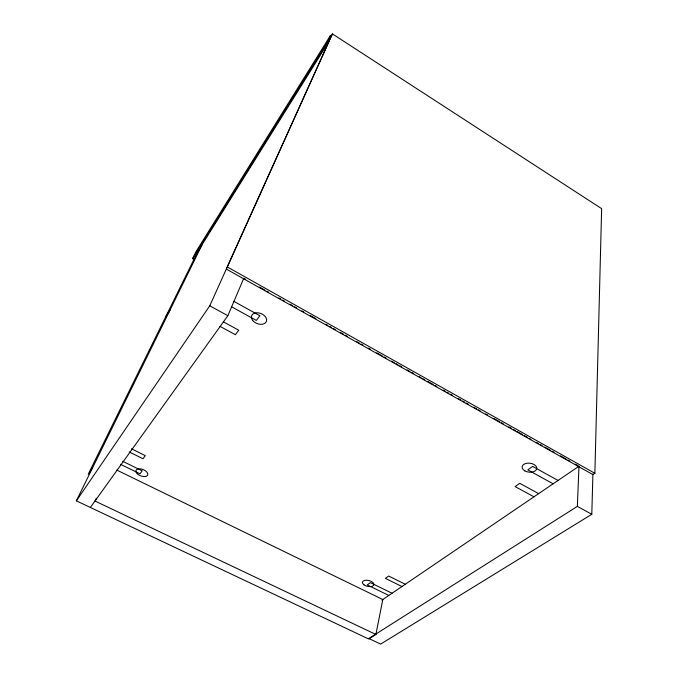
<?xml version="1.0" encoding="UTF-8"?>
<svg xmlns="http://www.w3.org/2000/svg" width="678" height="678" viewBox="0 0 678 678"><rect width="100%" height="100%" fill="white"/><g stroke="black" fill="none" stroke-linecap="round" stroke-linejoin="round"><path stroke-width="1.02" d="M332.406 33.9L226.291 269.064L592.894 474.592L594.869 473.295L601.64 208.654L332.406 33.9L209.765 305.795L76.36 500.839L368.722 639.007L375.892 634.464L382.807 599.538L116.709 470.04M578.978 466.295L577.351 506.39L368.824 638.506L380.646 644.1L591.801 514.297L592.903 474.066M90.377 507.466L227.859 315.702L243.614 278.683M96.327 498.22L94.988 501.034L375.892 634.464M76.36 500.839L202.247 244.411L328.135 42.689M192.594 258.649L196.196 251.343L330.567 35.307L327.44 42.239L192.594 258.649L194.442 259.674M201.841 245.233L197.383 252.377L165.737 316.694L170.237 309.617M169.78 310.558L165.279 317.626L88.174 474.329L92.589 467.769M381.892 600.14L578.978 466.235M122.701 461.286L142.219 470.854L139.973 473.82L120.531 464.32M392.037 593.25L370.383 582.639L367.222 584.902L388.808 595.445M129.193 451.938L142.982 458.743L145.295 455.633L131.447 448.785M401.927 586.529L385.367 578.359L388.664 576.029L405.283 584.25M223.274 321.787L238.724 330.203L235.376 334.703L220.003 326.355M538.671 493.626L519.763 483.321L515.127 486.601L533.959 496.821M577.351 506.39L591.801 514.297M209.765 305.795L227.859 315.702M231.461 306.727L256.335 320.423L259.894 315.736L233.961 301.413M553.129 483.804L527.806 469.862L532.628 466.413L558.053 480.456M227.605 267.107L594.869 473.295M243.792 278.26L245.639 279.302M259.488 287.065L265.03 290.176M266.878 291.209L268.725 292.243M278.878 297.939L280.726 298.973M282.573 300.015L284.421 301.049M289.964 304.151L292.735 305.71M294.583 306.744L296.43 307.778M301.964 310.888L303.812 311.922M310.278 315.55L315.821 318.652M325.974 324.347L327.821 325.389M329.669 326.423L331.517 327.457M333.364 328.491L335.212 329.525M340.746 332.635L343.517 334.186M345.365 335.229L347.212 336.263M356.45 341.441L359.213 342.992M361.06 344.026L362.908 345.06M368.451 348.17L370.298 349.204M376.756 352.831L382.299 355.942M384.146 356.975L385.994 358.009M391.537 361.12L394.308 362.671M396.155 363.705L397.994 364.739M399.842 365.781L401.69 366.815M407.232 369.917L410.004 371.476M411.851 372.51L413.699 373.544M419.233 376.654L421.08 377.688M422.928 378.722L424.775 379.756M427.547 381.316L433.089 384.418M434.937 385.451L436.776 386.494M443.243 390.113L445.09 391.155M446.938 392.189L448.785 393.223M450.633 394.257L452.48 395.291M458.014 398.401L460.786 399.952M462.633 400.995L464.481 402.029M466.328 403.063L468.176 404.096M473.719 407.207L476.481 408.758M478.329 409.792L480.177 410.826M485.719 413.936L487.567 414.97M494.033 418.597L499.567 421.708M501.415 422.741L503.262 423.775M508.805 426.886L511.576 428.437M513.424 429.471L515.263 430.505M517.111 431.547L522.653 434.649M524.501 435.683L527.272 437.242M529.12 438.276L530.967 439.31M536.501 442.42L538.349 443.454M540.197 444.488L542.044 445.522M544.815 447.082L550.358 450.184M552.206 451.217L554.053 452.26M560.511 455.879L566.054 458.989M567.901 460.023L569.749 461.057M575.283 464.167L578.054 465.718M252.682 320.431A7.916 5.399 21.3 0 0 265.869 322.372A7.916 5.399 21.3 0 0 258.53 312.872A7.916 5.399 21.3 0 0 252.682 320.431M137.176 473.693A6.339 3.398 21.4 0 0 147.49 475.464A6.339 3.398 21.4 0 0 140.88 468.905A6.339 3.398 21.4 0 0 137.176 473.693M524.899 470.913A7.399 4.509 6.7 0 0 536.739 468.871A7.399 4.509 6.7 0 0 526.704 463.286A7.399 4.509 6.7 0 0 524.899 470.913M363.993 584.843A5.882 3 13.3 0 0 373.68 585.233A5.882 3 13.3 0 0 366.764 580.224A5.882 3 13.3 0 0 363.993 584.843"/></g></svg>
